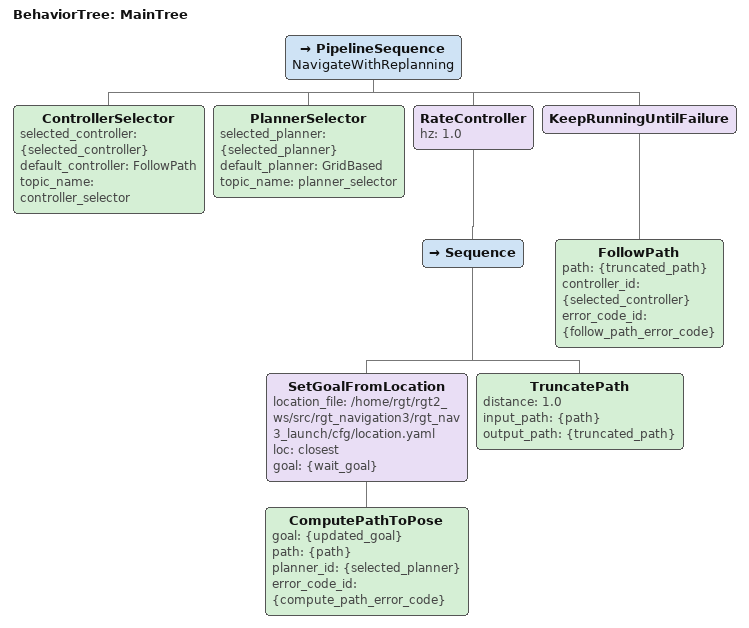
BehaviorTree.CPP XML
<!--
  This Behavior Tree follows a dynamic pose to a certain distance
-->

<root BTCPP_format="4" main_tree_to_execute="MainTree">
  <BehaviorTree ID="MainTree">
    <PipelineSequence name="NavigateWithReplanning">
      <ControllerSelector selected_controller="{selected_controller}" default_controller="FollowPath" topic_name="controller_selector"/>
      <PlannerSelector selected_planner="{selected_planner}" default_planner="GridBased" topic_name="planner_selector"/>
      <RateController hz="1.0">
        <Sequence>
          <SetGoalFromLocation
              location_file="/home/rgt/rgt2_ws/src/rgt_navigation3/rgt_nav3_launch/cfg/location.yaml"
              loc="closest"
              goal="{wait_goal}">
            <ComputePathToPose goal="{updated_goal}" path="{path}" planner_id="{selected_planner}" error_code_id="{compute_path_error_code}"/>
          </SetGoalFromLocation>
         <TruncatePath distance="1.0" input_path="{path}" output_path="{truncated_path}"/>
        </Sequence>
      </RateController>
      <KeepRunningUntilFailure>
        <FollowPath path="{truncated_path}" controller_id="{selected_controller}" error_code_id="{follow_path_error_code}"/>
      </KeepRunningUntilFailure>
    </PipelineSequence>
  </BehaviorTree>
</root>
